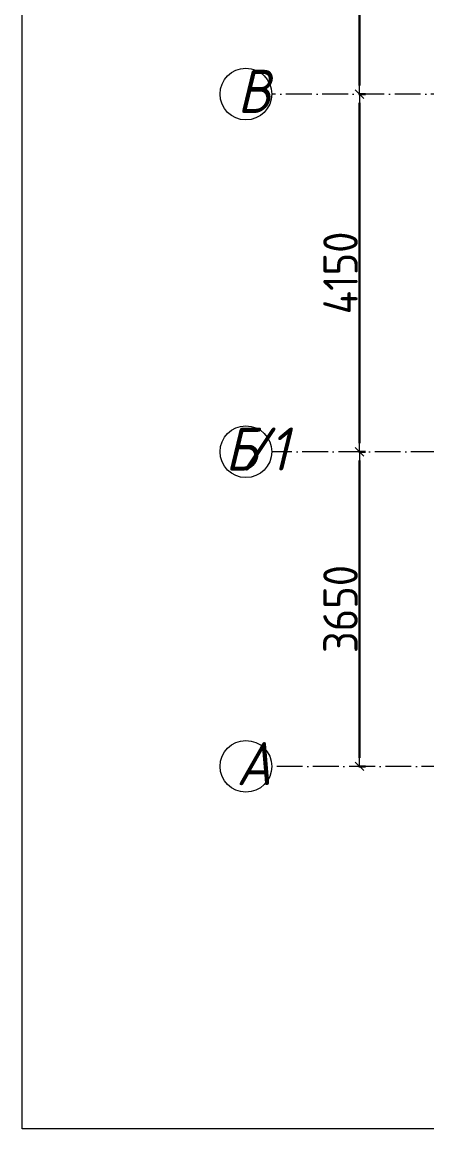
# Model space of a CAD drawing. Header units: millimetres. Extents: x -213536 to 1564669, y -45299 to 942238.
# Drawn here: x -23154 to -18462, y 452991 to 465832 of the extents above; entities that cross this region are included whole.
import ezdxf

# ---------------------------------------------------------------- set-up
doc = ezdxf.new("R2010")
doc.units = ezdxf.units.MM
doc.linetypes.add('50_200_ШТРИХ_1Т_ш5_п1_п1_', pattern=[700, 500, -100, 0, -100])
for name, color, linetype, lineweight in [('3.1) ЖБ окна 1.2 м', 102, 'Continuous', 30), ('A-____-____-DIMS', 7, 'Continuous', 9), ('S-GRID-____-IDEN', 7, 'Continuous', 9), ('S-GRID-____-OTLN-1', 7, '50_200_ШТРИХ_1Т_ш5_п1_п1_', 9)]:
    doc.layers.add(name, color=color, linetype=linetype, lineweight=lineweight)
doc.styles.add('ISOCPEUR_I', font='isocpeui.ttf', dxfattribs={"width": 0.9, "height": 2.5})
doc.styles.add('СПДС', font='isocpeur.ttf', dxfattribs={"width": 0.9})
doc.dimstyles.new('Размера А3', dxfattribs={"dimtxt": 200, "dimasz": 100, "dimexe": 70, "dimexo": 100, "dimgap": 20, "dimtad": 1, "dimdec": 0, "dimrnd": 10, "dimzin": 0, "dimdsep": 46, "dimtxsty": 'СПДС', "dimblk": 'ARROWHEAD_6', "dimcen": 1, "dimclrd": 256, "dimclre": 256, "dimclrt": 256, "dimazin": 0, "dimtfac": 1, "dimtdec": 0, "dimtmove": 2, "dimatfit": 3, "dimfxl": 1, "dimtolj": 1, "dimtzin": 0, "dimarcsym": 0})

# ---------------------------------------------------------------- blocks, each defined once
blk = doc.blocks.new('Ось сетки - Круг_Ø6_00__ISO-2_5_0_9K_-25732049-АР1_План отверстий 2 этажа в осях 1-64_А-ГГ')
at = {"layer": 'S-GRID-____-IDEN'}
blk.add_circle((0, 0), 3, dxfattribs=at)
blk = doc.blocks.new('ARROWHEAD_6')
at = {"color": 0, "linetype": 'Continuous'}
for p, q in [((0, 0), (-1, 0)), ((-0.5, -0.5), (0.5, 0.5))]:
    blk.add_line(p, q, dxfattribs=at)
blk = doc.blocks.new('*D5484')
at = {"layer": 'A-____-____-DIMS', "lineweight": -2, "transparency": 16777216}
for p, q in [((-19249, 460847), (-19173, 460847)), ((-19243, 457297), (-19243, 460747)), ((-19249, 457197), (-19173, 457197))]:
    blk.add_line(p, q, dxfattribs=at)
at = {"layer": 'Defpoints', "color": 0, "lineweight": 30, "transparency": 16777216}
for p in [(-19349, 460847), (-19243, 460847), (-19349, 457197)]:
    blk.add_point(p, dxfattribs=at)
at = {"layer": 'A-____-____-DIMS', "lineweight": -2, "transparency": 16777216, "xscale": 100, "yscale": 100, "zscale": 100}
for p, rotation in [((-19243, 460847), 90), ((-19243, 457197), 270)]:
    blk.add_blockref('ARROWHEAD_6', p, dxfattribs=dict(at, rotation=rotation))
at = {"layer": 'A-____-____-DIMS', "transparency": 16777216, "insert": (-19463, 459022), "char_height": 400, "attachment_point": 5, "rotation": 90, "style": 'СПДС'}
blk.add_mtext('\\A1;3650', dxfattribs=at)
blk = doc.blocks.new('*D5485')
at = {"layer": 'A-____-____-DIMS', "lineweight": -2, "transparency": 16777216}
for p, q in [((-19249, 464997), (-19173, 464997)), ((-19243, 460947), (-19243, 464897)), ((-19249, 460847), (-19173, 460847))]:
    blk.add_line(p, q, dxfattribs=at)
at = {"layer": 'Defpoints', "color": 0, "lineweight": 30, "transparency": 16777216}
for p in [(-19349, 464997), (-19243, 464997), (-19349, 460847)]:
    blk.add_point(p, dxfattribs=at)
at = {"layer": 'A-____-____-DIMS', "lineweight": -2, "transparency": 16777216, "xscale": 100, "yscale": 100, "zscale": 100}
for p, rotation in [((-19243, 464997), 90), ((-19243, 460847), 270)]:
    blk.add_blockref('ARROWHEAD_6', p, dxfattribs=dict(at, rotation=rotation))
at = {"layer": 'A-____-____-DIMS', "transparency": 16777216, "insert": (-19463, 462922), "char_height": 400, "attachment_point": 5, "rotation": 90, "style": 'СПДС'}
blk.add_mtext('\\A1;4150', dxfattribs=at)
blk = doc.blocks.new('*D5486')
at = {"layer": 'A-____-____-DIMS', "lineweight": -2, "transparency": 16777216}
for p, q in [((-19249, 468397), (-19173, 468397)), ((-19243, 465097), (-19243, 468297)), ((-19249, 464997), (-19173, 464997))]:
    blk.add_line(p, q, dxfattribs=at)
at = {"layer": 'Defpoints', "color": 0, "lineweight": 30, "transparency": 16777216}
for p in [(-19349, 468397), (-19243, 468397), (-19349, 464997)]:
    blk.add_point(p, dxfattribs=at)
at = {"layer": 'A-____-____-DIMS', "lineweight": -2, "transparency": 16777216, "xscale": 100, "yscale": 100, "zscale": 100}
for p, rotation in [((-19243, 468397), 90), ((-19243, 464997), 270)]:
    blk.add_blockref('ARROWHEAD_6', p, dxfattribs=dict(at, rotation=rotation))
at = {"layer": 'A-____-____-DIMS', "transparency": 16777216, "insert": (-19463, 466697), "char_height": 400, "attachment_point": 5, "rotation": 90, "style": 'СПДС'}
blk.add_mtext('\\A1;3400', dxfattribs=at)
blk = doc.blocks.new('2этаж')
at = {"layer": 'S-GRID-____-OTLN-1', "color": 251, "ltscale": 0.6, "true_color": 0x636466}
for p, q in [((74727.1, 464997), (-20260.4, 464997)), ((88359, 460847), (-20260.4, 460847)), ((88482.7, 457197), (-20260.4, 457197))]:
    blk.add_line(p, q, dxfattribs=at)
at = {"layer": 'S-GRID-____-IDEN', "char_height": 500, "attachment_point": 1, "style": 'ISOCPEUR_I'}
for s, insert, width in [('\\fISOCPEUR|b0|i1|c204|p34|;\\W.9;В', (-20657.8, 465278.9), 223.671), ('\\fISOCPEUR|b0|i1|c204|p34|;\\W.9;Б', (-20800.5, 461128.9), 223.671), ('/1', (-20615.9, 461128.9), 346.329), ('\\fISOCPEUR|b0|i1|c204|p34|;\\W.9;А', (-20669.5, 457478.9), 252.532)]:
    blk.add_mtext(s, dxfattribs=dict(at, insert=insert, width=width))
at = {"layer": 'A-____-____-DIMS'}
for base, p1, p2, picture, middle in [((-19243.1, 468397), (-19349.1, 464997), (-19349.1, 468397), '*D5486', (-19463.1, 466697)), ((-19243.1, 464997), (-19349.1, 460847), (-19349.1, 464997), '*D5485', (-19463.1, 462922)), ((-19243.1, 460847), (-19349.1, 457197), (-19349.1, 460847), '*D5484', (-19463.1, 459022))]:
    dim = blk.add_linear_dim(base=base, p1=p1, p2=p2, angle=90, dimstyle='Размера А3', override={"dimtxt": 400}, dxfattribs=at)
    dim.commit()
    dim.dimension.update_dxf_attribs({"geometry": picture, "text_midpoint": middle})

msp = doc.modelspace()

# ---------------------------------------------------------------- linework, layer by layer
at = {"color": 1, "lineweight": 0}
msp.add_lwpolyline([(-23154.5, 551818.7), (90081.5, 551818.7), (90081.5, 452990.7), (-23154.5, 452990.7)], close=True, dxfattribs=at)

# ---------------------------------------------------------------- block references
at = {"layer": '3.1) ЖБ окна 1.2 м'}
msp.add_blockref('2этаж', (0, 0), dxfattribs=at)
at = {"layer": 'S-GRID-____-IDEN', "xscale": 99.99999999999993, "yscale": 99.99999999999993, "zscale": 99.99999999999993, "rotation": 89.99999999999982}
for p in [(-20560.4, 464997), (-20560.4, 460847), (-20560.4, 457197)]:
    msp.add_blockref('Ось сетки - Круг_Ø6_00__ISO-2_5_0_9K_-25732049-АР1_План отверстий 2 этажа в осях 1-64_А-ГГ', p, dxfattribs=at)

doc.saveas('drawing.dxf')
